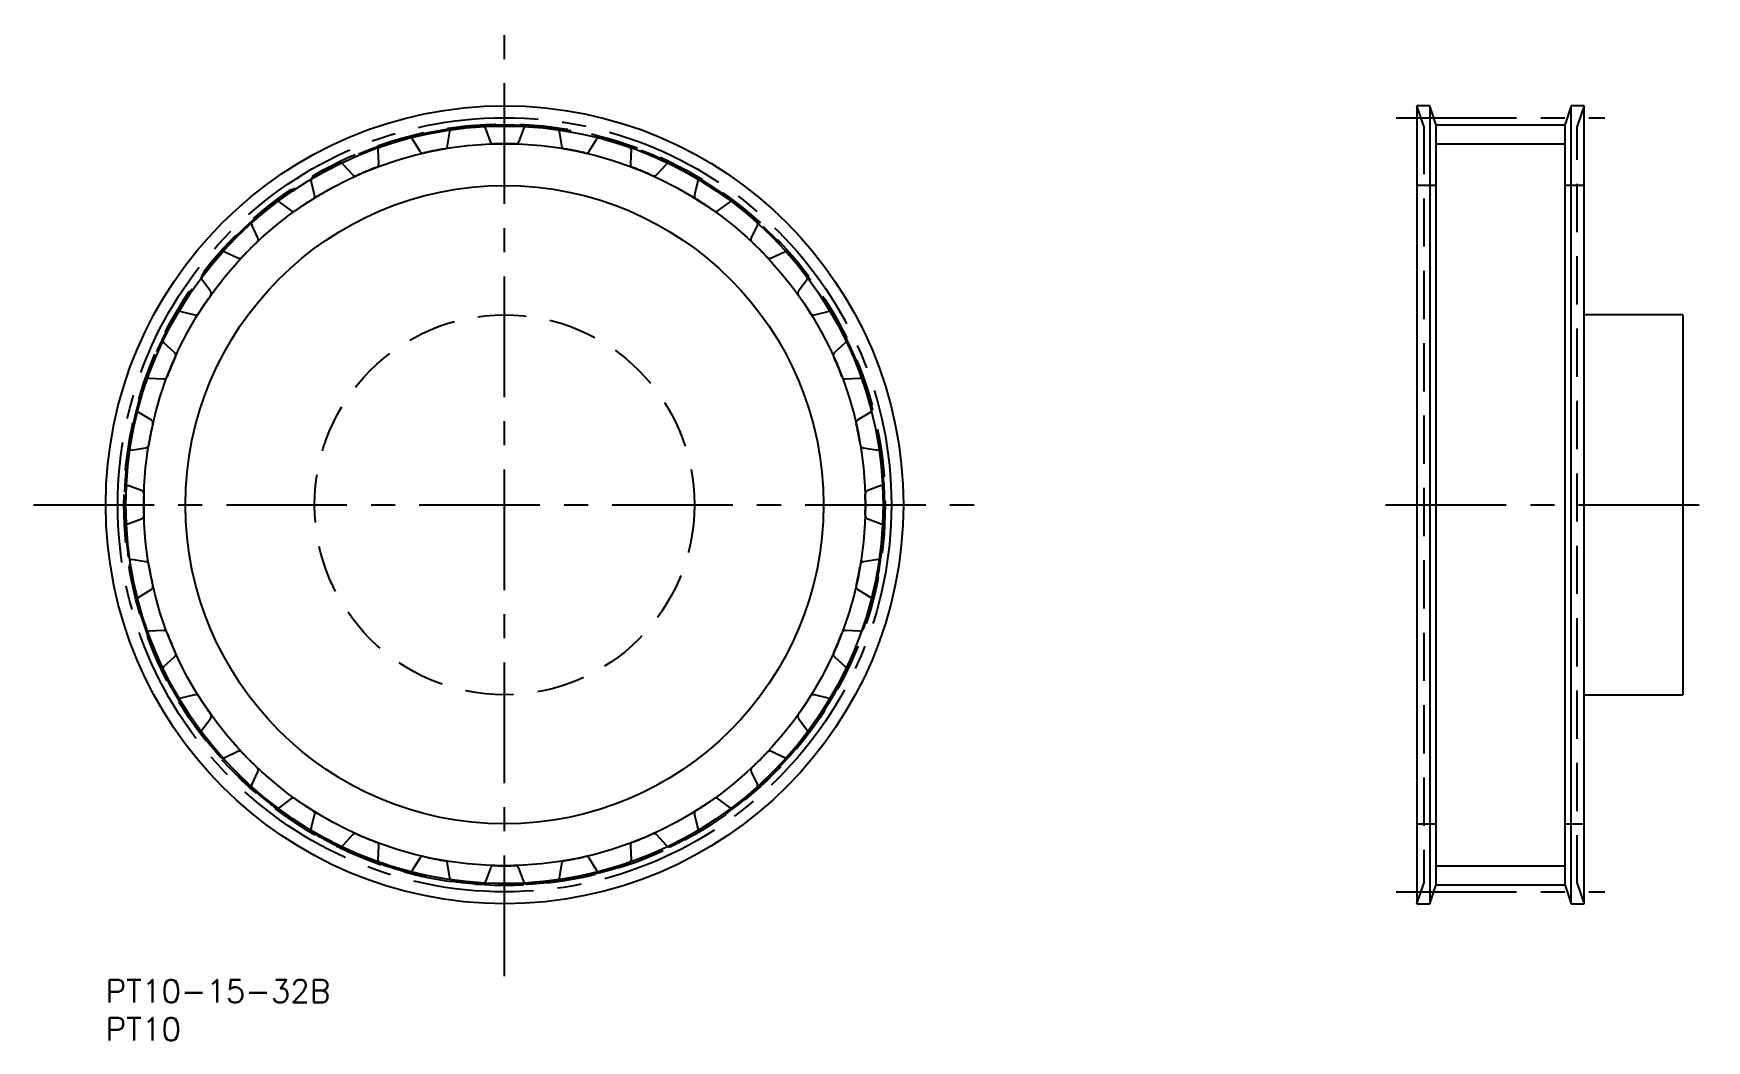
# Model space of a CAD drawing. Extents: x -10 to 211, y -8 to 125.
import ezdxf

# ---------------------------------------------------------------- set-up
doc = ezdxf.new("R2010")
doc.units = 0
doc.header["$LTSCALE"] = 0.5
for name, pattern in [('CENTER', [50.8, 31.75, -6.35, 6.35, -6.35]), ('DASHED', [19.05, 12.7, -6.35]), ('PHANTOM', [63.5, 31.75, -6.35, 6.35, -6.35, 6.35, -6.35])]:
    doc.linetypes.add(name, pattern=pattern)
for name, color, linetype in [('MSM_CENTER', 1, 'CENTER'), ('MSM_CONTINUOUS', 7, 'CONTINUOUS'), ('MSM_DASHED', 4, 'DASHED'), ('MSM_IMAGINARY', 6, 'PHANTOM'), ('MSM_NARROW', 5, 'CONTINUOUS'), ('MSM_PART_NUMBER', 7, 'CONTINUOUS')]:
    doc.layers.add(name, color=color, linetype=linetype)
doc.styles.get("Standard").update_dxf_attribs({"font": 'txt.shx', "height": 3, "bigfont": 'bigfont.shx'})

msp = doc.modelspace()

# ---------------------------------------------------------------- linework, layer by layer
at = {"layer": 'MSM_CENTER'}
for p, q in [((52.5, 0.48), (52.5, 124.52)), ((169.86, 113.43), (197.36, 113.43)), ((-9.52, 62.5), (114.52, 62.5)), ((168.49, 62.5), (210.74, 62.5)), ((169.86, 11.57), (197.36, 11.57))]:
    msp.add_line(p, q, dxfattribs=at)
msp.add_circle((52.5, 62.5), 50.93, dxfattribs=at)
at = {"layer": 'MSM_CONTINUOUS'}
for p, q in [((174.3, 115), (172.61, 115)), ((172.61, 115), (172.61, 10)), ((175.11, 112.6), (174.3, 115)), ((174.3, 115), (174.3, 10)), ((192.92, 115), (192.11, 112.6)), ((194.61, 115), (192.92, 115)), ((192.92, 10), (192.92, 115)), ((194.61, 10), (194.61, 115)), ((175.11, 112.6), (175.11, 12.4)), ((175.11, 112.5), (192.11, 112.5)), ((192.11, 12.4), (192.11, 112.6)), ((207.61, 87.5), (194.61, 87.5)), ((207.61, 87.5), (207.61, 37.5)), ((194.61, 37.5), (207.61, 37.5)), ((174.3, 10), (175.11, 12.4)), ((175.11, 12.5), (192.11, 12.5)), ((192.11, 12.4), (192.92, 10)), ((172.61, 10), (174.3, 10)), ((192.92, 10), (194.61, 10))]:
    msp.add_line(p, q, dxfattribs=at)
for radius in [52.5, 49.84, 42]:
    msp.add_circle((52.5, 62.5), radius, dxfattribs=at)
at = {"layer": 'MSM_DASHED'}
for p, q in [((173.51, 112.34), (172.61, 115)), ((194.61, 115), (193.71, 112.34)), ((173.51, 112.34), (173.51, 12.66)), ((193.71, 12.66), (193.71, 112.34)), ((40.36, 110.64), (41.34, 109.02)), ((45.01, 109.76), (45.3, 111.62)), ((50.63, 110.31), (49.98, 112.08)), ((55.02, 112.08), (54.37, 110.31)), ((59.7, 111.62), (59.99, 109.76)), ((63.66, 109.02), (64.64, 110.64)), ((35.94, 107.39), (35.85, 109.27)), ((69.15, 109.27), (69.06, 107.39)), ((31.2, 107.34), (32.47, 105.95)), ((72.53, 105.95), (73.8, 107.34)), ((27.5, 103.29), (27.05, 105.12)), ((77.95, 105.12), (77.5, 103.29)), ((175.11, 104.5), (172.61, 104.5)), ((194.61, 104.5), (192.11, 104.5)), ((22.86, 102.33), (24.38, 101.21)), ((80.62, 101.21), (82.14, 102.33)), ((20.02, 97.63), (19.22, 99.34)), ((85.78, 99.34), (84.98, 97.63)), ((15.66, 95.78), (17.37, 94.98)), ((87.63, 94.98), (89.34, 95.78)), ((13.79, 90.62), (12.67, 92.14)), ((92.33, 92.14), (91.21, 90.62)), ((9.88, 87.95), (11.71, 87.5)), ((93.29, 87.5), (95.12, 87.95)), ((9.05, 82.53), (7.66, 83.8)), ((97.34, 83.8), (95.95, 82.53)), ((5.73, 79.15), (7.61, 79.06)), ((97.39, 79.06), (99.27, 79.15)), ((5.98, 73.66), (4.36, 74.64)), ((100.64, 74.64), (99.02, 73.66)), ((3.38, 69.7), (5.24, 69.99)), ((99.76, 69.99), (101.62, 69.7)), ((4.69, 64.37), (2.92, 65.02)), ((102.08, 65.02), (100.31, 64.37)), ((2.92, 59.98), (4.69, 60.63)), ((100.31, 60.63), (102.08, 59.98)), ((5.24, 55.01), (3.38, 55.3)), ((101.62, 55.3), (99.76, 55.01)), ((4.36, 50.36), (5.98, 51.34)), ((99.02, 51.34), (100.64, 50.36)), ((7.61, 45.94), (5.73, 45.85)), ((99.27, 45.85), (97.39, 45.94)), ((7.66, 41.2), (9.05, 42.47)), ((95.95, 42.47), (97.34, 41.2)), ((11.71, 37.5), (9.88, 37.05)), ((95.12, 37.05), (93.29, 37.5)), ((12.67, 32.86), (13.79, 34.38)), ((91.21, 34.38), (92.33, 32.86)), ((17.37, 30.02), (15.66, 29.22)), ((89.34, 29.22), (87.63, 30.02)), ((19.22, 25.66), (20.02, 27.37)), ((84.98, 27.37), (85.78, 25.66)), ((24.38, 23.79), (22.86, 22.67)), ((82.14, 22.67), (80.62, 23.79)), ((27.05, 19.88), (27.5, 21.71)), ((77.5, 21.71), (77.95, 19.88)), ((172.61, 20.5), (175.11, 20.5)), ((192.11, 20.5), (194.61, 20.5)), ((32.47, 19.05), (31.2, 17.66)), ((73.8, 17.66), (72.53, 19.05)), ((35.85, 15.73), (35.94, 17.61)), ((41.34, 15.98), (40.36, 14.36)), ((64.64, 14.36), (63.66, 15.98)), ((69.06, 17.61), (69.15, 15.73)), ((45.3, 13.38), (45.01, 15.24)), ((50.63, 14.69), (49.98, 12.92)), ((55.02, 12.92), (54.37, 14.69)), ((59.99, 15.24), (59.7, 13.38)), ((172.61, 10), (173.51, 12.66)), ((193.71, 12.66), (194.61, 10))]:
    msp.add_line(p, q, dxfattribs=at)
for radius in [50.1, 25]:
    msp.add_circle((52.5, 62.5), radius, dxfattribs=at)
for centre, radius, start, end in [((52.5, 62.5), 50, 93.4617, 97.7883), ((49.51, 111.91), 0.5, 20, 93.4617), ((55.49, 111.91), 0.5, 86.5383, 160), ((52.5, 62.5), 50, 82.2117, 86.5383), ((52.5, 62.5), 50, 104.7117, 109.0383), ((39.93, 110.38), 0.5, 31.25, 104.7117), ((45.79, 111.54), 0.5, 97.7883, 171.25), ((51.1, 110.48), 0.5, 200, 271.6763), ((53.9, 110.48), 0.5, 268.3237, 340), ((59.21, 111.54), 0.5, 8.75, 82.2117), ((65.07, 110.38), 0.5, 75.2883, 148.75), ((52.5, 62.5), 50, 70.9617, 75.2883), ((36.35, 109.29), 0.5, 109.0383, 182.5), ((41.76, 109.28), 0.5, 211.25, 282.9263), ((52.5, 62.5), 47.5, 99.5737, 102.9263), ((44.52, 109.83), 0.5, 279.5737, 351.25), ((52.5, 62.5), 47.5, 88.3237, 91.6763), ((60.48, 109.83), 0.5, 188.75, 260.4263), ((52.5, 62.5), 47.5, 77.0737, 80.4263), ((63.24, 109.28), 0.5, 257.0737, 328.75), ((68.65, 109.29), 0.5, 357.5, 70.9617), ((52.5, 62.5), 50, 115.9617, 120.2883), ((30.83, 107), 0.5, 42.5, 115.9617), ((32.84, 106.29), 0.5, 222.5, 294.1763), ((52.5, 62.5), 47.5, 110.8237, 114.1763), ((35.44, 107.36), 0.5, 290.8237, 2.5), ((69.56, 107.36), 0.5, 177.5, 249.1763), ((52.5, 62.5), 47.5, 65.8237, 69.1763), ((72.16, 106.29), 0.5, 245.8237, 317.5), ((74.17, 107), 0.5, 64.0383, 137.5), ((52.5, 62.5), 50, 59.7117, 64.0383), ((27.53, 105.24), 0.5, 120.2883, 193.75), ((77.47, 105.24), 0.5, 346.25, 59.7117), ((52.5, 62.5), 50, 127.2117, 131.5383), ((22.56, 101.92), 0.5, 53.75, 127.2117), ((52.5, 62.5), 47.5, 122.0737, 125.4263), ((27.01, 103.17), 0.5, 302.0737, 13.75), ((77.99, 103.17), 0.5, 166.25, 237.9263), ((52.5, 62.5), 47.5, 54.5737, 57.9263), ((82.44, 101.92), 0.5, 52.7883, 126.25), ((52.5, 62.5), 50, 48.4617, 52.7883), ((19.68, 99.55), 0.5, 131.5383, 205), ((24.68, 101.61), 0.5, 233.75, 305.4263), ((80.32, 101.61), 0.5, 234.5737, 306.25), ((85.32, 99.55), 0.5, 335, 48.4617), ((52.5, 62.5), 47.5, 133.3237, 136.6763), ((19.57, 97.42), 0.5, 313.3237, 25), ((85.43, 97.42), 0.5, 155, 226.6763), ((52.5, 62.5), 47.5, 43.3237, 46.6763), ((52.5, 62.5), 50, 138.4617, 142.7883), ((15.45, 95.32), 0.5, 65, 138.4617), ((17.58, 95.43), 0.5, 245, 316.6763), ((87.42, 95.43), 0.5, 223.3237, 295), ((89.55, 95.32), 0.5, 41.5383, 115), ((52.5, 62.5), 50, 37.2117, 41.5383), ((13.08, 92.44), 0.5, 142.7883, 216.25), ((91.92, 92.44), 0.5, 323.75, 37.2117), ((13.39, 90.32), 0.5, 324.5737, 36.25), ((91.61, 90.32), 0.5, 143.75, 215.4263), ((52.5, 62.5), 47.5, 144.5737, 147.9263), ((52.5, 62.5), 47.5, 32.0737, 35.4263), ((52.5, 62.5), 50, 149.7117, 154.0383), ((9.76, 87.47), 0.5, 76.25, 149.7117), ((11.83, 87.99), 0.5, 256.25, 327.9263), ((93.17, 87.99), 0.5, 212.0737, 283.75), ((95.24, 87.47), 0.5, 30.2883, 103.75), ((52.5, 62.5), 50, 25.9617, 30.2883), ((8, 84.17), 0.5, 154.0383, 227.5), ((97, 84.17), 0.5, 312.5, 25.9617), ((52.5, 62.5), 47.5, 155.8237, 159.1763), ((8.71, 82.16), 0.5, 335.8237, 47.5), ((96.29, 82.16), 0.5, 132.5, 204.1763), ((52.5, 62.5), 47.5, 20.8237, 24.1763), ((7.64, 79.56), 0.5, 267.5, 339.1763), ((97.36, 79.56), 0.5, 200.8237, 272.5), ((52.5, 62.5), 50, 160.9617, 165.2883), ((5.71, 78.65), 0.5, 87.5, 160.9617), ((99.29, 78.65), 0.5, 19.0383, 92.5), ((52.5, 62.5), 50, 14.7117, 19.0383), ((4.62, 75.07), 0.5, 165.2883, 238.75), ((100.38, 75.07), 0.5, 301.25, 14.7117), ((52.5, 62.5), 47.5, 167.0737, 170.4263), ((5.72, 73.24), 0.5, 347.0737, 58.75), ((99.28, 73.24), 0.5, 121.25, 192.9263), ((52.5, 62.5), 47.5, 9.5737, 12.9263), ((52.5, 62.5), 50, 172.2117, 176.5383), ((3.46, 69.21), 0.5, 98.75, 172.2117), ((5.17, 70.48), 0.5, 278.75, 350.4263), ((99.83, 70.48), 0.5, 189.5737, 261.25), ((101.54, 69.21), 0.5, 7.7883, 81.25), ((52.5, 62.5), 50, 3.4617, 7.7883), ((3.09, 65.49), 0.5, 176.5383, 250), ((4.52, 63.9), 0.5, 358.3237, 70), ((52.5, 62.5), 47.5, 178.3237, 181.6763), ((100.48, 63.9), 0.5, 110, 181.6763), ((52.5, 62.5), 47.5, 358.3237, 1.6763), ((101.91, 65.49), 0.5, 290, 3.4617), ((3.09, 59.51), 0.5, 110, 183.4617), ((52.5, 62.5), 50, 183.4617, 187.7883), ((4.52, 61.1), 0.5, 290, 1.6763), ((100.48, 61.1), 0.5, 178.3237, 250), ((52.5, 62.5), 50, 352.2117, 356.5383), ((101.91, 59.51), 0.5, 356.5383, 70), ((3.46, 55.79), 0.5, 187.7883, 261.25), ((101.54, 55.79), 0.5, 278.75, 352.2117), ((5.17, 54.52), 0.5, 9.5737, 81.25), ((52.5, 62.5), 47.5, 189.5737, 192.9263), ((52.5, 62.5), 47.5, 347.0737, 350.4263), ((99.83, 54.52), 0.5, 98.75, 170.4263), ((5.72, 51.76), 0.5, 301.25, 12.9263), ((99.28, 51.76), 0.5, 167.0737, 238.75), ((4.62, 49.93), 0.5, 121.25, 194.7117), ((52.5, 62.5), 50, 194.7117, 199.0383), ((52.5, 62.5), 50, 340.9617, 345.2883), ((100.38, 49.93), 0.5, 345.2883, 58.75), ((5.71, 46.35), 0.5, 199.0383, 272.5), ((7.64, 45.44), 0.5, 20.8237, 92.5), ((52.5, 62.5), 47.5, 200.8237, 204.1763), ((52.5, 62.5), 47.5, 335.8237, 339.1763), ((97.36, 45.44), 0.5, 87.5, 159.1763), ((99.29, 46.35), 0.5, 267.5, 340.9617), ((8.71, 42.84), 0.5, 312.5, 24.1763), ((96.29, 42.84), 0.5, 155.8237, 227.5), ((8, 40.83), 0.5, 132.5, 205.9617), ((52.5, 62.5), 50, 205.9617, 210.2883), ((52.5, 62.5), 50, 329.7117, 334.0383), ((97, 40.83), 0.5, 334.0383, 47.5), ((11.83, 37.01), 0.5, 32.0737, 103.75), ((93.17, 37.01), 0.5, 76.25, 147.9263), ((9.76, 37.53), 0.5, 210.2883, 283.75), ((52.5, 62.5), 47.5, 212.0737, 215.4263), ((52.5, 62.5), 47.5, 324.5737, 327.9263), ((95.24, 37.53), 0.5, 256.25, 329.7117), ((13.39, 34.68), 0.5, 323.75, 35.4263), ((91.61, 34.68), 0.5, 144.5737, 216.25), ((13.08, 32.56), 0.5, 143.75, 217.2117), ((52.5, 62.5), 50, 217.2117, 221.5383), ((52.5, 62.5), 50, 318.4617, 322.7883), ((91.92, 32.56), 0.5, 322.7883, 36.25), ((15.45, 29.68), 0.5, 221.5383, 295), ((17.58, 29.57), 0.5, 43.3237, 115), ((52.5, 62.5), 47.5, 223.3237, 226.6763), ((52.5, 62.5), 47.5, 313.3237, 316.6763), ((87.42, 29.57), 0.5, 65, 136.6763), ((89.55, 29.68), 0.5, 245, 318.4617), ((19.57, 27.58), 0.5, 335, 46.6763), ((85.43, 27.58), 0.5, 133.3237, 205), ((19.68, 25.45), 0.5, 155, 228.4617), ((52.5, 62.5), 50, 228.4617, 232.7883), ((52.5, 62.5), 50, 307.2117, 311.5383), ((85.32, 25.45), 0.5, 311.5383, 25), ((22.56, 23.08), 0.5, 232.7883, 306.25), ((24.68, 23.39), 0.5, 54.5737, 126.25), ((52.5, 62.5), 47.5, 234.5737, 237.9263), ((27.01, 21.83), 0.5, 346.25, 57.9263), ((77.99, 21.83), 0.5, 122.0737, 193.75), ((52.5, 62.5), 47.5, 302.0737, 305.4263), ((80.32, 23.39), 0.5, 53.75, 125.4263), ((82.44, 23.08), 0.5, 233.75, 307.2117), ((27.53, 19.76), 0.5, 166.25, 239.7117), ((77.47, 19.76), 0.5, 300.2883, 13.75), ((52.5, 62.5), 50, 239.7117, 244.0383), ((30.83, 18), 0.5, 244.0383, 317.5), ((32.84, 18.71), 0.5, 65.8237, 137.5), ((52.5, 62.5), 47.5, 245.8237, 249.1763), ((35.44, 17.64), 0.5, 357.5, 69.1763), ((69.56, 17.64), 0.5, 110.8237, 182.5), ((52.5, 62.5), 47.5, 290.8237, 294.1763), ((72.16, 18.71), 0.5, 42.5, 114.1763), ((74.17, 18), 0.5, 222.5, 295.9617), ((52.5, 62.5), 50, 295.9617, 300.2883), ((36.35, 15.71), 0.5, 177.5, 250.9617), ((41.76, 15.72), 0.5, 77.0737, 148.75), ((52.5, 62.5), 47.5, 257.0737, 260.4263), ((44.52, 15.17), 0.5, 8.75, 80.4263), ((60.48, 15.17), 0.5, 99.5737, 171.25), ((52.5, 62.5), 47.5, 279.5737, 282.9263), ((63.24, 15.72), 0.5, 31.25, 102.9263), ((68.65, 15.71), 0.5, 289.0383, 2.5), ((52.5, 62.5), 50, 250.9617, 255.2883), ((39.93, 14.62), 0.5, 255.2883, 328.75), ((45.79, 13.46), 0.5, 188.75, 262.2117), ((51.1, 14.52), 0.5, 88.3237, 160), ((52.5, 62.5), 47.5, 268.3237, 271.6763), ((53.9, 14.52), 0.5, 20, 91.6763), ((59.21, 13.46), 0.5, 277.7883, 351.25), ((65.07, 14.62), 0.5, 211.25, 284.7117), ((52.5, 62.5), 50, 284.7117, 289.0383), ((52.5, 62.5), 50, 262.2117, 266.5383), ((49.51, 13.09), 0.5, 266.5383, 340), ((55.49, 13.09), 0.5, 200, 273.4617), ((52.5, 62.5), 50, 273.4617, 277.7883)]:
    msp.add_arc(centre, radius, start, end, dxfattribs=at)
at = {"layer": 'MSM_IMAGINARY'}
msp.add_circle((52.5, 62.5), 50, dxfattribs=at)
at = {"layer": 'MSM_NARROW'}
for p, q in [((50.75, 109.97), (50.63, 110.31)), ((54.25, 109.97), (54.37, 110.31)), ((175.11, 110), (192.11, 110)), ((175.11, 15), (192.11, 15))]:
    msp.add_line(p, q, dxfattribs=at)
msp.add_circle((52.5, 62.5), 47.5, dxfattribs=at)

# ---------------------------------------------------------------- texts
at = {"layer": 'MSM_PART_NUMBER'}
for s, p in [('PT10-15-32B', (0, -3)), ('PT10', (0, -8))]:
    msp.add_text(s, height=3, dxfattribs=at).set_placement(p)

doc.saveas('drawing.dxf')
